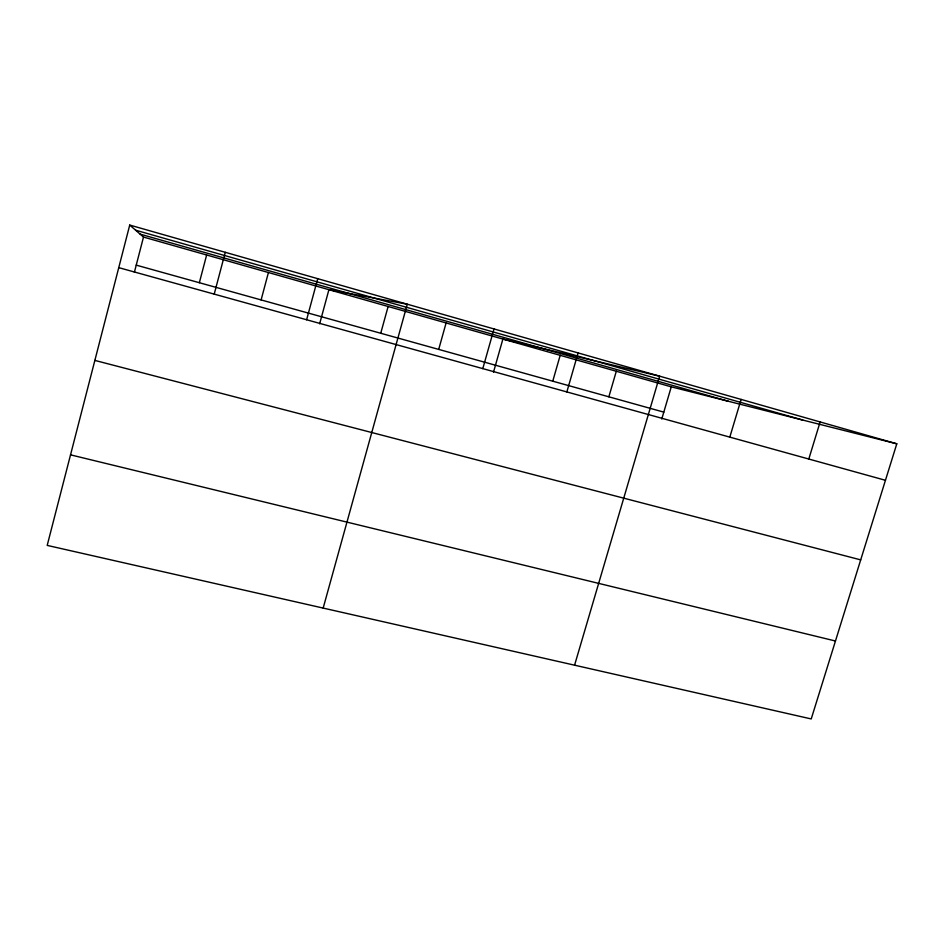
<?xml version="1.0" encoding="UTF-8"?>
<svg xmlns="http://www.w3.org/2000/svg" width="944" height="944" viewBox="0 0 944 944"><rect width="100%" height="100%" fill="white"/><g stroke="black" fill="none" stroke-linecap="round" stroke-linejoin="round"><path stroke-width="1.42" d="M129.729 225.061L47.2 545.396L811.226 718.939L896.8 443.81L129.729 225.061L143.5 237.074L671.267 386.851L896.8 443.81M134.39 272.261L143.5 237.074M199.349 282.716L206.642 254.998M214.217 294.127L225.262 252.308M261.11 299.932L268.426 272.533M306.623 319.756L317.739 278.669M319.65 323.816L328.913 289.69L407.277 304.204L323.167 608.078M380.739 333.256L388.126 306.493M438.7 349.41L446.099 322.954M482.797 368.62L494.019 328.949M493.5 372.196L502.892 339.061L659.644 376.184L574.577 665.19M552.759 381.187L560.193 355.322M566.848 391.937L578.106 352.926M608.856 396.822L616.302 371.252M661.768 419.03L671.267 386.851M729.806 437.131L741.123 399.418M808.796 459.044L820.135 421.944M70.529 454.843L835.464 641.011M94.86 360.407L860.704 559.875M118.755 267.648L885.448 480.295M136.243 265.134L663.809 412.127M135.617 230.194L802.837 420.08M140.125 234.136L728.449 401.294"/></g></svg>
